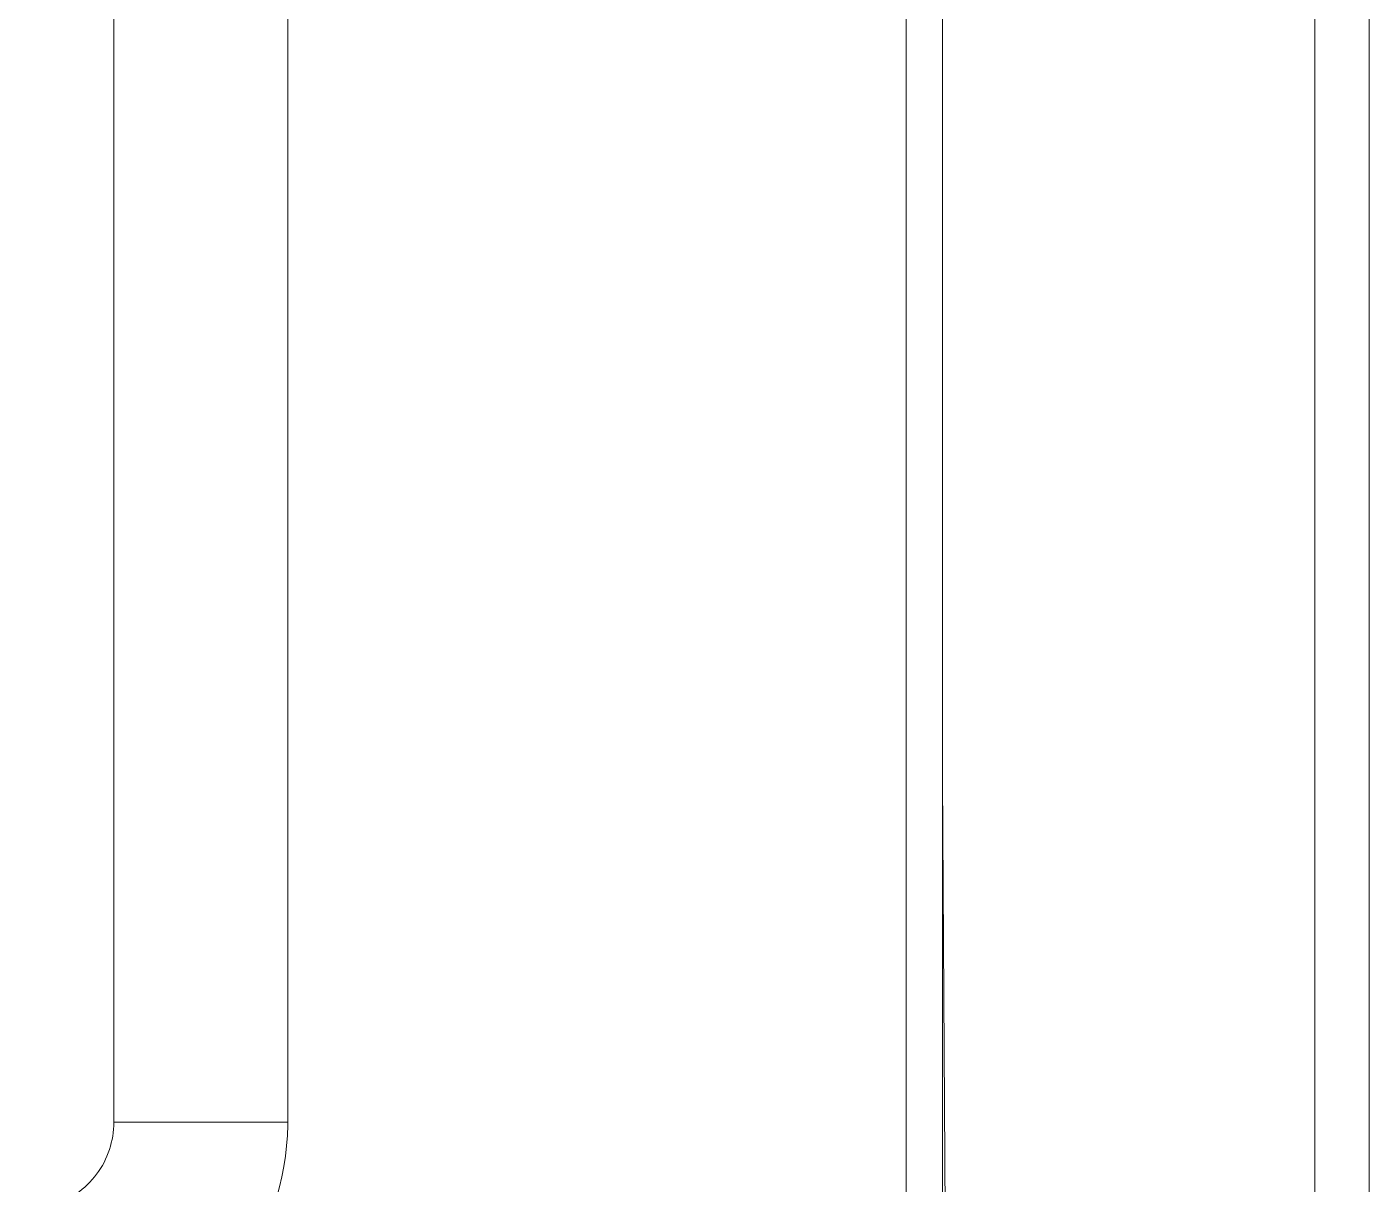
# Model space of a CAD drawing. Header units: centimetres. Extents: x -11896 to 2794, y -437 to 1921.
# Drawn here: x 768.3 to 953.5, y 262.4 to 422.1 of the extents above; entities that cross this region are included whole.
import ezdxf

# ---------------------------------------------------------------- set-up
doc = ezdxf.new("R2010")
doc.units = ezdxf.units.CM
doc.layers.add('M-HVAC-DUCT', color=7, linetype='Continuous', lineweight=9)
doc.layers.add('P-PIPE', color=7, linetype='Continuous', lineweight=9)

# ---------------------------------------------------------------- blocks, each defined once
blk = doc.blocks.new('M_Round Elbow - 1 D-1415721-Sección 2-2')
at = {"layer": 'M-HVAC-DUCT', "color": 6, "true_color": 0xff00ff}
for p, q in [((-658.34, 270.93), (-670.34, 270.93)), ((-646.34, 270.93), (-658.34, 270.93)), ((-682.34, 258.93), (-682.34, 246.93)), ((-682.34, 246.93), (-682.34, 235.11))]:
    blk.add_line(p, q, dxfattribs=at)
at = {"layer": 'M-HVAC-DUCT', "color": 6, "true_color": 0xff00ff, "flags": 128}
for points in [[(-670.34, 270.93), (-670.35, 270.45), (-670.38, 269.97), (-670.42, 269.49), (-670.49, 269.02), (-670.58, 268.55), (-670.68, 268.08), (-670.8, 267.61), (-670.95, 267.16), (-671.11, 266.7), (-671.28, 266.26), (-671.48, 265.82), (-671.69, 265.39), (-671.92, 264.97), (-672.17, 264.56), (-672.43, 264.15), (-672.71, 263.76), (-673.01, 263.38), (-673.32, 263.02), (-673.64, 262.66), (-673.98, 262.32), (-674.33, 261.99), (-674.69, 261.68), (-675.07, 261.38), (-675.46, 261.1), (-675.85, 260.83), (-676.26, 260.58), (-676.68, 260.35), (-677.11, 260.13), (-677.55, 259.93), (-677.99, 259.75), (-678.44, 259.58), (-678.9, 259.43), (-679.36, 259.31), (-679.83, 259.2), (-680.3, 259.1), (-680.77, 259.03), (-681.25, 258.98), (-681.73, 258.95), (-682.21, 258.93), (-682.34, 258.93)], [(-677.92, 235.2), (-676.6, 235.39), (-675.19, 235.65), (-673.78, 235.96), (-672.39, 236.33), (-671.01, 236.76), (-669.66, 237.24), (-668.32, 237.77), (-667, 238.36), (-665.71, 239), (-664.45, 239.69), (-663.21, 240.43), (-662.01, 241.22), (-660.84, 242.05), (-659.7, 242.94), (-658.6, 243.87), (-657.54, 244.84), (-656.51, 245.85), (-655.53, 246.9), (-654.59, 247.99), (-653.7, 249.12), (-652.85, 250.28), (-652.04, 251.48), (-651.29, 252.71), (-650.59, 253.96), (-649.93, 255.25), (-649.33, 256.55), (-648.78, 257.89), (-648.29, 259.24), (-647.85, 260.61), (-647.46, 262), (-647.13, 263.4), (-646.86, 264.81), (-646.65, 266.23), (-646.49, 267.67), (-646.38, 269.1), (-646.34, 270.54), (-646.34, 270.93)]]:
    blk.add_lwpolyline(points, dxfattribs=at)
blk = doc.blocks.new('PQ_RVR_MEP-01_ZZ_ZZ_MO_T_A_rvt-2-Sección 2-2')
at = {"layer": 'M-HVAC-DUCT', "color": 6, "true_color": 0xff00ff}
for p, q in [((-670.34, 607.93), (-670.34, 270.93)), ((-646.34, 270.93), (-646.34, 607.93)), ((-670.34, 270.93), (-666.82, 270.93)), ((-666.82, 270.93), (-649.85, 270.93)), ((-649.85, 270.93), (-646.34, 270.93))]:
    blk.add_line(p, q, dxfattribs=at)
at = {"layer": 'P-PIPE', "color": 6, "true_color": 0xff00ff}
for p, q in [((-560.98, 631.96), (-560.98, 160.9)), ((-555.98, 160.9), (-555.98, 631.96)), ((-504.61, 587.88), (-504.61, 158.61)), ((-497.11, 152.29), (-497.11, 587.88)), ((-555.61, 255.38), (-555.98, 318.38))]:
    blk.add_line(p, q, dxfattribs=at)
at = {"layer": 'M-HVAC-DUCT', "lineweight": 9}
blk.add_blockref('M_Round Elbow - 1 D-1415721-Sección 2-2', (0, 0), dxfattribs=at)

msp = doc.modelspace()

# ---------------------------------------------------------------- block references
at = {"lineweight": 5}
msp.add_blockref('PQ_RVR_MEP-01_ZZ_ZZ_MO_T_A_rvt-2-Sección 2-2', (1450.659, 0), dxfattribs=at)

doc.saveas('drawing.dxf')
